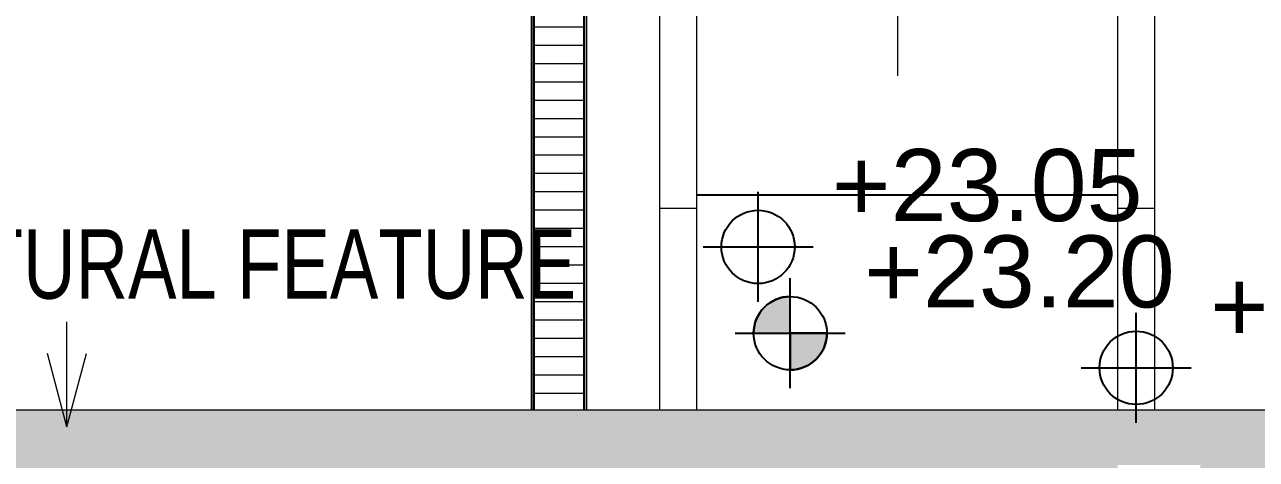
# Model space of a CAD drawing. Header units: millimetres. Extents: x 4021 to 183614, y -11746 to 71065.
# Drawn here: x 46073 to 52795, y 34139 to 36512 of the extents above; entities that cross this region are included whole.
import ezdxf

# ---------------------------------------------------------------- set-up
doc = ezdxf.new("R2010")
doc.units = ezdxf.units.MM
for name, color, linetype, lineweight in [('A-ANNO-NOTE', 131, 'Continuous', 25), ('A-DETL-GENF', 92, 'Continuous', 20), ('A-DETL-THIN', 151, 'Continuous', 9), ('A-FLOR', 192, 'Continuous', 9), ('A-WALL', 113, 'Continuous', 20), ('G-ANNO-TEXT', 231, 'Continuous', 5), ('Q-CASE', 31, 'Continuous', 20)]:
    doc.layers.add(name, color=color, linetype=linetype, lineweight=lineweight)
doc.styles.add('Arial', font='arial.ttf', dxfattribs={"height": 393.413174})
doc.styles.add('Swis721 BT_5', font='swiss.ttf', dxfattribs={"width": 0.75, "height": 378.428351})

# ---------------------------------------------------------------- blocks, each defined once
blk = doc.blocks.new('DLN-Surface Channel-S1 - 300x200 _WD_-16640654-Copy of COLOUR_R_F')
at = {"layer": 'Q-CASE', "lineweight": 9}
h = blk.add_hatch(dxfattribs=at)
h.set_pattern_fill('FP_3', color=256, style=0, pattern_type=2)
h.set_pattern_definition([(270, (0, 609.6), (100, 6e-15), [])])
h.paths.add_polyline_path([(2450, -135), (2450, 135), (-2740, 135), (-2740, -135), (-1612.9, -135)], flags=0)
at = {"layer": 'Q-CASE'}
for p, q in [((-2740, 150), (-2750, 150)), ((-2740, 150), (-2740, -150)), ((-2740, 140), (-2740, 150)), ((-2740, 150), (2450, 150)), ((-2740, 140), (2450, 140)), ((-2740, -135), (-2740, 135)), ((2450, 135), (-2740, 135)), ((-2750, -150), (-2740, -150)), ((-2740, -135), (2450, -135)), ((-2740, -150), (-2740, -140)), ((2450, -140), (-2740, -140)), ((-2740, -150), (2450, -150))]:
    blk.add_line(p, q, dxfattribs=at)
blk = doc.blocks.new('DLN_Slab Level Mark - SSL-2mm_Type 2-2670448-Copy of COLOUR_R_F')
at = {"layer": 'A-ANNO-NOTE'}
for p, q in [((0, 1.5), (0, -1.5)), ((-1.5, 0), (1.5, 0))]:
    blk.add_line(p, q, dxfattribs=at)
blk.add_circle((0, 0), 1, dxfattribs=at)
blk = doc.blocks.new('DLN_Slab Level Mark - FFL-2mm_Type 2-2670450-Copy of COLOUR_R_F')
at = {"layer": 'A-ANNO-NOTE', "lineweight": 5}
h = blk.add_hatch(color=256, dxfattribs=at)
edge = h.paths.add_edge_path(flags=0)
edge.add_arc((0, 0), 1, 0, 90, ccw=False)
edge.add_line((1, 0), (0, 0))
edge.add_line((0, 0), (0, 1))
h = blk.add_hatch(color=256, dxfattribs=at)
edge = h.paths.add_edge_path(flags=0)
edge.add_arc((0, 0), 1, 180, 270, ccw=False)
edge.add_line((-1, 0), (0, 0))
edge.add_line((0, 0), (0, -1))
at = {"layer": 'A-ANNO-NOTE'}
for p, q in [((0, 1.5), (0, -1.5)), ((0, 1), (0, 0)), ((0, 0), (-1, 0)), ((0, -1), (0, 0)), ((0, 0), (1, 0)), ((-1.5, 0), (1.5, 0))]:
    blk.add_line(p, q, dxfattribs=at)
blk.add_circle((0, 0), 1, dxfattribs=at)
for start, end in [(360, 90), (180, 270)]:
    blk.add_arc((0, 0), 1, start, end, dxfattribs=at)

msp = doc.modelspace()

# ---------------------------------------------------------------- hatches: boundary and pattern name
at = {"layer": 'A-DETL-GENF'}
h = msp.add_hatch(color=7, dxfattribs=at)
h.paths.add_polyline_path([(63902, 33907.5), (64189.3, 33907.5), (64189.3, 34182.5), (63889.3, 34182.5), (63889.3, 34407.5), (37739.3, 34407.5), (37739.3, 33907.5), (40114.3, 33907.5), (40114.3, 34107.5), (40564.3, 34107.5), (40564.3, 33907.5), (52039.3, 33907.5), (52039.3, 34107.5), (52489.3, 34107.5), (52489.3, 33907.5), (63439.3, 33907.5), (63439.3, 34107.5), (63889.3, 34107.5), (63889.3, 33907.5)], flags=0)
h.paths.add_polyline_path([(49539.3, 34107.5), (49539.3, 34107.5), (48839.3, 34107.5)], flags=0)

# ---------------------------------------------------------------- linework, layer by layer
at = {"layer": 'A-DETL-THIN'}
for p, q in [((50839.3, 36231.5), (50839.3, 39131.5)), ((63889.3, 34407.5), (37739.3, 34407.5))]:
    msp.add_line(p, q, dxfattribs=at)
at = {"layer": 'A-FLOR'}
for p, q in [((48839.3, 34407.5), (48839.3, 39607.5)), ((49139.3, 39607.5), (49139.3, 34407.5)), ((52039.3, 35582.5), (49739.3, 35582.5)), ((52039.3, 35578.5), (49739.3, 35578.5))]:
    msp.add_line(p, q, dxfattribs=at)
at = {"layer": 'A-WALL', "color": 250, "lineweight": 15}
for p, q in [((49539.3, 34407.5), (49539.3, 39807.5)), ((49739.3, 39807.5), (49739.3, 34407.5)), ((52039.3, 34407.5), (52039.3, 39807.5)), ((52239.3, 39607.5), (52239.3, 34407.5)), ((49739.3, 35507.5), (49539.3, 35507.5)), ((52239.3, 35507.5), (52039.3, 35507.5))]:
    msp.add_line(p, q, dxfattribs=at)
at = {"layer": 'G-ANNO-TEXT', "color": 130}
for q in [(46304, 34888.9), (46196.8, 34716.5), (46411.2, 34716.5)]:
    msp.add_line((46304, 34316.5), q, dxfattribs=at)

# ---------------------------------------------------------------- block references
at = {"layer": 'A-ANNO-NOTE', "xscale": 200.0000000000001, "yscale": 200.0000000000001, "zscale": 200.0000000000001}
for name, p, rotation in [('DLN_Slab Level Mark - SSL-2mm_Type 2-2670448-Copy of COLOUR_R_F', (50075.8, 35298.5), 90.00000000000037), ('DLN_Slab Level Mark - FFL-2mm_Type 2-2670450-Copy of COLOUR_R_F', (50251.4, 34827.4), 89.99999999999966), ('DLN_Slab Level Mark - SSL-2mm_Type 2-2670448-Copy of COLOUR_R_F', (52139.3, 34638.5), 90.00000000000031)]:
    msp.add_blockref(name, p, dxfattribs=dict(at, rotation=rotation))
at = {"layer": 'Q-CASE', "rotation": 270.0000000000001}
msp.add_blockref('DLN-Surface Channel-S1 - 300x200 _WD_-16640654-Copy of COLOUR_R_F', (48989.3, 36857.5), dxfattribs=at)

# ---------------------------------------------------------------- texts
at = {"layer": 'A-ANNO-NOTE', "lineweight": 5, "char_height": 393.41, "width": 2020.8, "attachment_point": 1, "line_spacing_factor": 0.938532, "style": 'Arial'}
for s, insert in [('+23.05', (50478.6, 35832.5)), ('+23.20', (50654.2, 35361.5)), ('+23.25', (52542.1, 35172.5))]:
    msp.add_mtext(s, dxfattribs=dict(at, insert=insert))
at = {"layer": 'G-ANNO-TEXT', "color": 7, "insert": (43796, 35394.3), "char_height": 378.428, "width": 6019.2, "attachment_point": 1, "line_spacing_factor": 1.00667, "style": 'Swis721 BT_5'}
msp.add_mtext('ARCHITECTURAL FEATURE', dxfattribs=at)

doc.saveas('drawing.dxf')
